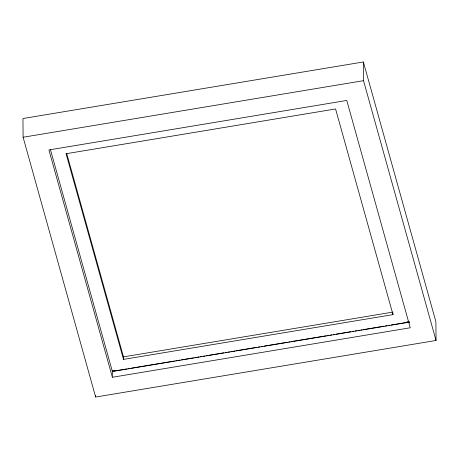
<?xml version="1.0" encoding="UTF-8"?>
<svg xmlns="http://www.w3.org/2000/svg" width="459" height="459" viewBox="0 0 459 459"><rect width="100%" height="100%" fill="white"/><g stroke="black" fill="none" stroke-linecap="round" stroke-linejoin="round"><path stroke-width="0.69" d="M114.434 370.109L113.143 371.285L112.329 371.32L50.404 149.514M363.362 61.965L22.95 118.525L23.105 137.247L95.638 397.035L436.05 340.475L435.895 321.753L363.362 61.965L363.517 80.681L436.05 340.475M23.105 137.247L363.517 80.681M392.984 313.359L392.996 314.622L123.505 359.403L123.482 356.873L392.979 312.091M112.329 371.32L127.126 368.858M128.531 368.629L129.943 368.393M131.349 368.158L160.931 363.241M161.643 363.126L174.351 361.015M175.763 360.78L177.174 360.544M178.585 360.309L179.997 360.074M181.414 359.839L193.417 357.848M194.828 357.613L196.24 357.377M197.651 357.142L199.063 356.907M200.474 356.672L201.891 356.436M203.303 356.201L204.714 355.966M206.125 355.731L207.537 355.501M208.948 355.266L223.78 352.799M225.191 352.564L226.603 352.328M228.014 352.099L229.425 351.864M230.837 351.628L232.254 351.393M233.665 351.158L235.077 350.923M236.488 350.687L256.965 347.285M258.377 347.05L259.788 346.815M261.2 346.579L262.617 346.35M264.028 346.115L287.328 342.242M288.74 342.007L290.151 341.771M291.563 341.536L326.165 335.787M327.577 335.552L328.988 335.317M330.4 335.081L331.811 334.852M333.228 334.617L334.64 334.381M336.051 334.146L350.877 331.679M352.288 331.444L353.705 331.214M355.117 330.979L356.528 330.744M357.94 330.509L359.351 330.273M360.763 330.038L362.174 329.803M363.591 329.568L381.24 326.636M382.651 326.401L384.068 326.165M385.48 325.93L386.891 325.695M388.303 325.465L389.714 325.23M391.125 324.995L409.485 321.943M112.799 371.434L409.485 322.138M112.38 377.264L410.243 327.772L346.774 100.452L48.912 149.95L112.38 377.264L112.323 370.333M409.239 322.149L406.972 321.501M392.996 314.622L335.575 108.955L66.079 153.736L123.505 359.403M66.635 153.277L123.482 356.873M95.627 395.647L95.638 397.035"/></g></svg>
